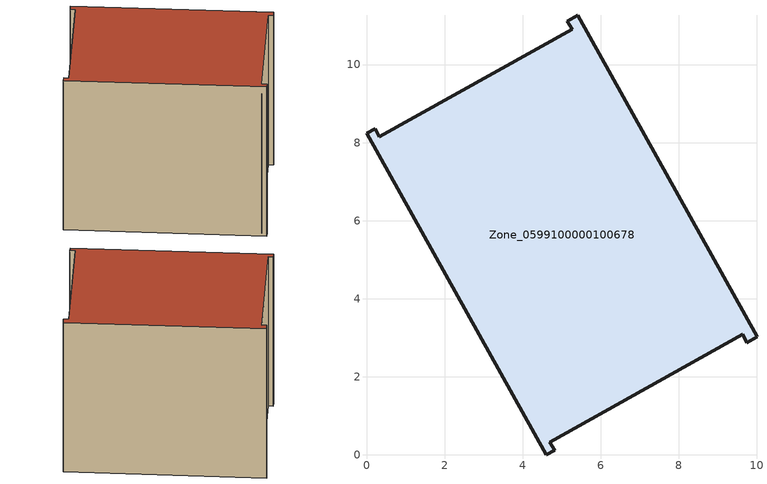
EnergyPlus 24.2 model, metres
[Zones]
Zone_0599100000100678
 floor ground (C_G): 5.42,11.26 10.01,3.02 9.75,2.87 9.64,3.08 4.7,0.32 4.82,0.11 4.61,0 0,8.23 0.22,8.35 0.33,8.14 5.27,10.9 5.15,11.11 z0
 wall outside (C_F): 4.61,0 4.82,0.11 4.7,0.32 9.64,3.08 9.75,2.87 10.01,3.02 5.42,11.26 5.15,11.11 5.27,10.9 0.33,8.14 0.22,8.35 0,8.23 4.61,0 z0:8.33
 roof outside (C_R): 0.33,8.14 0.22,8.35 0,8.23 4.61,0 4.82,0.11 4.7,0.32 9.64,3.08 9.75,2.87 10.01,3.02 5.42,11.26 5.15,11.11 5.27,10.9 z8.33
[BUILDING]
Pand.0599100000100678: North Axis=0; Terrain=City; Loads Convergence Tolerance Value=0.04; Temperature Convergence Tolerance Value=0.4; Solar Distribution=FullExterior; Maximum Number of Warmup Days=25; Minimum Number of Warmup Days=1
[Site:Location]
Rotterdam.The.Hague.AP_ZH_NLD Design_Conditions: Latitude=51.96; Longitude=4.45; Time Zone=1; Elevation=-4.5
[SITE:GROUNDTEMPERATURE:BUILDINGSURFACE]
18, 18, 18, 18, 18, 18, 18, 18, 18, 18, 18, 18
[MATERIAL] Thermal Absorptance=0.9; Solar Absorptance=0.7; Visible Absorptance=0.7
Name | Roughness | Thickness | Conductivity | Density | Specific Heat
G.TI.1965-1974 | MediumSmooth | 0.15 | 0.882353 | 540 | 1210
F.TI.1965-1974 | Rough | 0.3 | 0.697674 | 1920 | 840
R.TI.1965-1974 | MediumRough | 0.2 | 0.232558 | 1500 | 1000
[CONSTRUCTION]
C_G: G.TI.1965-1974
C_F: F.TI.1965-1974
C_R: R.TI.1965-1974
[ZONE]
Zone_0599100000100678: Type=1; Multiplier=1; Ceiling Height=Autocalculate; Volume=Autocalculate; Floor Area=autocalculate; Part of Total Floor Area=Yes
[ZONEINFILTRATION:DESIGNFLOWRATE]
Infil_Zone_0599100000100678: Zone or ZoneList or Space or SpaceList=Zone_0599100000100678; Schedule=AlwaysOn; Design Flow Rate Calculation Method=Flow/Area; Flow Rate per Floor Area=0.003; Constant Term Coefficient=1; Temperature Term Coefficient=0; Velocity Term Coefficient=0; Velocity Squared Term Coefficient=0
[HVACTEMPLATE:ZONE:IDEALLOADSAIRSYSTEM]
Zone_0599100000100678: Maximum Heating Supply Air Temperature=50; Minimum Cooling Supply Air Temperature=13; Maximum Heating Supply Air Humidity Ratio=0.0156; Minimum Cooling Supply Air Humidity Ratio=0.0077; Heating Limit=NoLimit; Cooling Limit=NoLimit; Dehumidification Control Type=ConstantSensibleHeatRatio; Cooling Sensible Heat Ratio=0.7; Dehumidification Setpoint=60; Humidification Control Type=None; Humidification Setpoint=30; Outdoor Air Method=None; Outdoor Air Flow Rate per Person=0.00944; Outdoor Air Flow Rate per Zone Floor Area=0; Outdoor Air Flow Rate per Zone=0; Demand Controlled Ventilation Type=None; Outdoor Air Economizer Type=NoEconomizer; Heat Recovery Type=None; Sensible Heat Recovery Effectiveness=0.7; Latent Heat Recovery Effectiveness=0.65
[ZONECONTROL:THERMOSTAT]
ThermostatControl_Zone_0599100000100678: Zone or ZoneList=Zone_0599100000100678; Control Type Schedule=DualSetpointControlType; Control 1=Thermostat_Zone_0599100000100678; Temperature Difference Between Cutout And Setpoint=0
[THERMOSTATSETPOINT:DUALSETPOINT]
Thermostat_Zone_0599100000100678: Heating Setpoint Temperature Schedule=HeatingSetpoint_Zone_0599100000100678; Cooling Setpoint Temperature Schedule=CoolingSetpoint_Zone_0599100000100678
[SCHEDULE:COMPACT]
HeatingSetpoint_Zone_0599100000100678: Through: 12/31, For: AllDays, Until: 24:00, 21
CoolingSetpoint_Zone_0599100000100678: Through: 12/31, For: AllDays, Until: 24:00, 24
DualSetpointControlType: Through: 12/31, For: AllDays, Until: 24:00, 4
AlwaysOn: Through: 12/31, For: AllDays, Until: 24:00, 1
